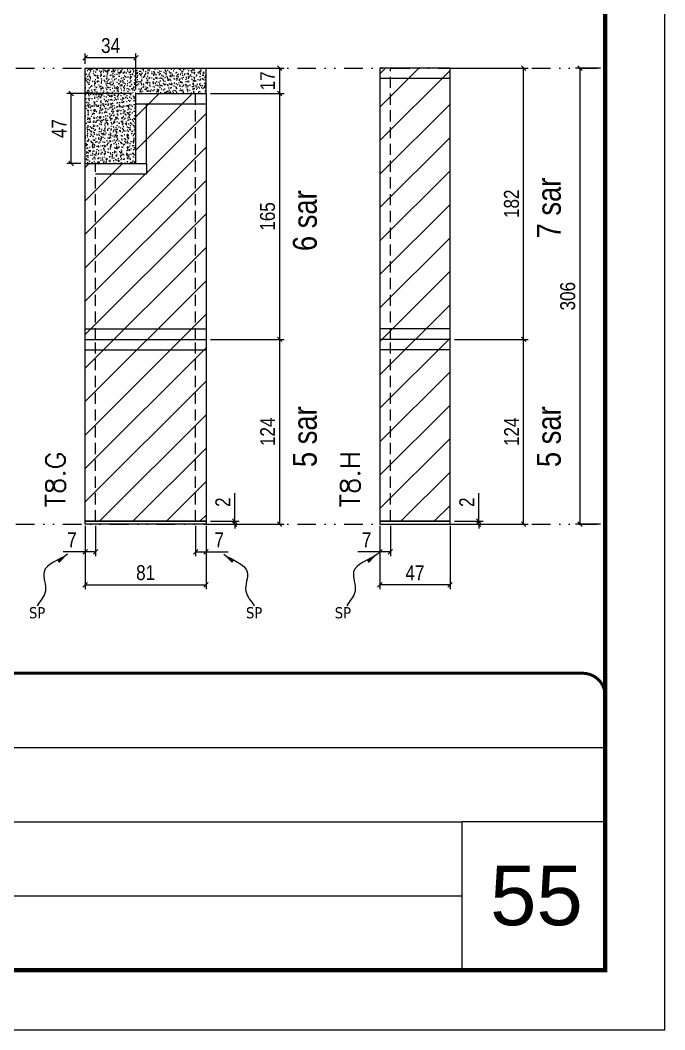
# Model space of a CAD drawing. Extents: x 14400 to 27878, y -21631 to 6985.
# Drawn here: x 18636 to 19068, y -8997 to -8319 of the extents above; entities that cross this region are included whole.
import ezdxf

# ---------------------------------------------------------------- set-up
doc = ezdxf.new("R2010")
doc.units = 0
for name, pattern in [('CONTINUO', [0]), ('DASHED', [0.75, 0.5, -0.25]), ('DIVIDE2', [0.625, 0.25, -0.125, 0, -0.125, 0, -0.125]), ('HIDDEN', [0.375, 0.25, -0.125])]:
    doc.linetypes.add(name, pattern=pattern)
for name, color, linetype, lineweight in [('CARIMBO', 255, 'Continuous', 9), ('Folhas', 255, 'Continuous', 9), ('Hachura', 251, 'Continuous', 9), ('SARRAFO DE PRESSAO', 251, 'DASHED', 9), ('Texto Seção', 7, 'Continuous', 15)]:
    doc.layers.add(name, color=color, linetype=linetype, lineweight=lineweight)
for name, color, linetype in [('COTA', 241, 'Continuous'), ('NOMENCLATURA', 7, 'Continuous'), ('Nível', 160, 'Continuous'), ('Painéis', 200, 'Continuous'), ('SARR_2.2x7', 40, 'Continuous'), ('texto', 7, 'Continuous')]:
    doc.layers.add(name, color=color, linetype=linetype)
doc.styles.add('ARIAL', font='arial.ttf')
doc.styles.add('ARIAL_NARROW', font='ARIALN.TTF', dxfattribs={"height": 0.2})
doc.styles.add('COTA TECNICA', font='techl___.ttf', dxfattribs={"height": 10})
doc.styles.add('COTA TECNICA-50', font='techl___.ttf', dxfattribs={"height": 10})
doc.styles.add('REGUA-120', font='ROMANS.shx', dxfattribs={"height": 15})
doc.styles.get("Standard").update_dxf_attribs({"font": 'arial.ttf'})
doc.dimstyles.new('COTA PAINEL-50', dxfattribs={"dimtxt": 10, "dimasz": 3, "dimexe": 3, "dimexo": 3, "dimgap": 3, "dimtad": 1, "dimdec": 1, "dimzin": 12, "dimdsep": 46, "dimtxsty": 'COTA TECNICA-50', "dimblk1": 'OBLIQUE', "dimblk2": 'OBLIQUE', "dimsah": 1, "dimcen": 0.9, "dimclrd": 4, "dimclre": 4, "dimclrt": 240, "dimadec": 1, "dimazin": 3, "dimtfac": 1, "dimtdec": 1, "dimtmove": 0, "dimatfit": 3, "dimfxl": 1, "dimtolj": 1, "dimtzin": 12, "dimarcsym": 0})
doc.dimstyles.new('PAINEL', dxfattribs={"dimtxt": 10, "dimasz": 3, "dimexe": 3, "dimexo": 3, "dimgap": 3, "dimtad": 1, "dimdec": 1, "dimzin": 12, "dimdsep": 46, "dimtxsty": 'COTA TECNICA', "dimblk1": 'OBLIQUE', "dimblk2": 'OBLIQUE', "dimsah": 1, "dimcen": 0.9, "dimclrd": 4, "dimclre": 4, "dimclrt": 240, "dimadec": 1, "dimazin": 3, "dimtfac": 1, "dimtdec": 1, "dimtmove": 0, "dimatfit": 3, "dimfxl": 1, "dimtolj": 1, "dimtzin": 12, "dimarcsym": 0})
doc.dimstyles.get("Standard").update_dxf_attribs({"dimtxt": 0.18, "dimasz": 0.18, "dimexe": 0.18, "dimexo": 0.0625, "dimgap": 0.09, "dimtad": 0, "dimtih": 1, "dimtoh": 1, "dimdec": 4, "dimzin": 0, "dimdsep": 46, "dimtxsty": 'Standard', "dimcen": 0.09, "dimadec": 0, "dimazin": 0, "dimtfac": 1, "dimtdec": 4, "dimtofl": 0, "dimtmove": 0, "dimatfit": 3, "dimfxl": 1, "dimtolj": 1, "dimtzin": 0, "dimarcsym": 0})

# ---------------------------------------------------------------- blocks, each defined once
blk = doc.blocks.new('9999999999')
at = {"color": 30, "linetype": 'CONTINUO'}
for p, q in [((98564.56, 34379.64), (99583.98, 34379.64)), ((98564.56, 34329.83), (99487.98, 34329.83)), ((99583.98, 34329.83), (99487.98, 34329.83)), ((99487.98, 34329.83), (99487.98, 34230.21)), ((98564.56, 34280.02), (99487.98, 34280.02))]:
    blk.add_line(p, q, dxfattribs=at)
at = {"color": 30, "linetype": 'CONTINUO', "const_width": 2}
blk.add_lwpolyline([(99583.98, 34230.21), (99583.98, 34414.45, 0.414214), (99568.98, 34429.45), (98228.98, 34429.45, 0.414214), (98213.98, 34414.45), (98213.98, 34245.21, 0.414214), (98228.98, 34230.21), (99583.98, 34230.21)], format="xyb", dxfattribs=at)
at = {"layer": 'Folhas'}
blk.add_lwpolyline([(98138.98, 34190.21), (99623.98, 34190.21), (99623.98, 35240.21), (98138.98, 35240.21)], close=True, dxfattribs=at)
at = {"layer": 'Folhas', "color": 30, "const_width": 3}
blk.add_lwpolyline([(98213.98, 34230.21), (99583.98, 34230.21), (99583.98, 35200.21), (98213.98, 35200.21)], close=True, dxfattribs=at)
blk = doc.blocks.new('_Oblique')
at = {"color": 0, "linetype": 'ByBlock', "lineweight": -2}
blk.add_line((-0.5, -0.5), (0.5, 0.5), dxfattribs=at)
blk = doc.blocks.new('*D2516')
at = {"layer": 'COTA', "color": 4, "lineweight": -2, "transparency": 16777216}
for p, q in [((19025.47, -8351.47), (19008.63, -8351.47)), ((19011.63, -8657.47), (19011.63, -8351.47)), ((19025.47, -8657.47), (19008.63, -8657.47))]:
    blk.add_line(p, q, dxfattribs=at)
at = {"layer": 'Defpoints', "color": 0, "transparency": 16777216}
for p in [(19011.63, -8351.47), (19028.47, -8351.47), (19028.47, -8657.47)]:
    blk.add_point(p, dxfattribs=at)
at = {"layer": 'COTA', "color": 4, "lineweight": -2, "transparency": 16777216, "xscale": 3, "yscale": 3, "zscale": 3}
for p, rotation in [((19011.63, -8351.47), 90), ((19011.63, -8657.47), 270)]:
    blk.add_blockref('_Oblique', p, dxfattribs=dict(at, rotation=rotation))
at = {"layer": 'COTA', "color": 240, "transparency": 16777216, "insert": (19003.41, -8504.47), "char_height": 10, "attachment_point": 5, "rotation": 90, "style": 'COTA TECNICA'}
blk.add_mtext('\\A1;306', dxfattribs=at)
blk = doc.blocks.new('*D2552')
at = {"layer": 'COTA', "color": 4, "lineweight": -2, "transparency": 16777216}
for p, q in [((18679.89, -8658.47), (18679.89, -8701.14)), ((18760.89, -8658.47), (18760.89, -8701.14)), ((18679.89, -8698.14), (18760.89, -8698.14))]:
    blk.add_line(p, q, dxfattribs=at)
at = {"layer": 'Defpoints', "color": 0, "transparency": 16777216}
for p in [(18679.89, -8655.47), (18760.89, -8655.47), (18760.89, -8698.14)]:
    blk.add_point(p, dxfattribs=at)
at = {"layer": 'COTA', "color": 4, "lineweight": -2, "transparency": 16777216, "xscale": 3, "yscale": 3, "zscale": 3, "rotation": 180}
blk.add_blockref('_Oblique', (18679.89, -8698.14), dxfattribs=at)
at = {"layer": 'COTA', "color": 4, "lineweight": -2, "transparency": 16777216, "xscale": 3, "yscale": 3, "zscale": 3}
blk.add_blockref('_Oblique', (18760.89, -8698.14), dxfattribs=at)
at = {"layer": 'COTA', "color": 240, "transparency": 16777216, "insert": (18720.39, -8690.05), "char_height": 10, "attachment_point": 5, "style": 'COTA TECNICA'}
blk.add_mtext('\\A1;81', dxfattribs=at)
blk = doc.blocks.new('*D2553')
at = {"layer": 'COTA', "color": 4, "lineweight": -2, "transparency": 16777216}
for p, q in [((18679.89, -8660.47), (18679.89, -8678.98)), ((18686.89, -8658.47), (18686.89, -8678.98)), ((18679.89, -8675.98), (18665.16, -8675.98)), ((18686.89, -8675.98), (18679.89, -8675.98))]:
    blk.add_line(p, q, dxfattribs=at)
at = {"layer": 'Defpoints', "color": 0, "transparency": 16777216}
for p in [(18679.89, -8657.47), (18686.89, -8655.47), (18679.89, -8675.98)]:
    blk.add_point(p, dxfattribs=at)
at = {"layer": 'COTA', "color": 4, "lineweight": -2, "transparency": 16777216, "xscale": 3, "yscale": 3, "zscale": 3, "rotation": 180}
blk.add_blockref('_Oblique', (18679.89, -8675.98), dxfattribs=at)
at = {"layer": 'COTA', "color": 4, "lineweight": -2, "transparency": 16777216, "xscale": 3, "yscale": 3, "zscale": 3}
blk.add_blockref('_Oblique', (18686.89, -8675.98), dxfattribs=at)
at = {"layer": 'COTA', "color": 240, "transparency": 16777216, "insert": (18671.03, -8667.9), "char_height": 10, "attachment_point": 5, "style": 'COTA TECNICA-50'}
blk.add_mtext('\\A1;7', dxfattribs=at)
blk = doc.blocks.new('*D2554')
at = {"layer": 'COTA', "color": 4, "lineweight": -2, "transparency": 16777216}
for p, q in [((18780.15, -8655.47), (18780.15, -8636.66)), ((18763.89, -8655.47), (18783.15, -8655.47)), ((18763.89, -8657.47), (18783.15, -8657.47)), ((18780.15, -8657.47), (18780.15, -8655.47)), ((18780.15, -8657.47), (18780.15, -8660.47))]:
    blk.add_line(p, q, dxfattribs=at)
at = {"layer": 'Defpoints', "color": 0, "transparency": 16777216}
for p in [(18760.89, -8655.47), (18760.89, -8657.47), (18780.15, -8657.47)]:
    blk.add_point(p, dxfattribs=at)
at = {"layer": 'COTA', "color": 4, "lineweight": -2, "transparency": 16777216, "xscale": 3, "yscale": 3, "zscale": 3}
for p, rotation in [((18780.15, -8655.47), 270), ((18780.15, -8657.47), 90)]:
    blk.add_blockref('_Oblique', p, dxfattribs=dict(at, rotation=rotation))
at = {"layer": 'COTA', "color": 240, "transparency": 16777216, "insert": (18772.15, -8642.72), "char_height": 10, "attachment_point": 5, "rotation": 90, "style": 'COTA TECNICA-50'}
blk.add_mtext('\\A1;2', dxfattribs=at)
blk = doc.blocks.new('*D2555')
at = {"layer": 'COTA', "color": 4, "linetype": 'ByBlock', "lineweight": -2, "transparency": 16777216}
for p, q in [((18763.89, -8533.47), (18813.26, -8533.47)), ((18810.26, -8657.47), (18810.26, -8533.47)), ((18763.89, -8657.47), (18813.26, -8657.47))]:
    blk.add_line(p, q, dxfattribs=at)
at = {"layer": 'Defpoints', "color": 0, "linetype": 'ByBlock', "transparency": 16777216}
for p in [(18760.89, -8533.47), (18810.26, -8533.47), (18760.89, -8657.47)]:
    blk.add_point(p, dxfattribs=at)
at = {"layer": 'COTA', "color": 4, "linetype": 'ByBlock', "lineweight": -2, "transparency": 16777216, "xscale": 3, "yscale": 3, "zscale": 3}
for p, rotation in [((18810.26, -8533.47), 90), ((18810.26, -8657.47), 270)]:
    blk.add_blockref('_Oblique', p, dxfattribs=dict(at, rotation=rotation))
at = {"layer": 'COTA', "color": 240, "linetype": 'ByBlock', "transparency": 16777216, "insert": (18802.19, -8595.47), "char_height": 10, "attachment_point": 5, "rotation": 90, "style": 'COTA TECNICA'}
blk.add_mtext('\\A1;124', dxfattribs=at)
blk = doc.blocks.new('*D2556')
at = {"layer": 'COTA', "color": 4, "linetype": 'ByBlock', "lineweight": -2, "transparency": 16777216}
for p, q in [((18763.89, -8533.47), (18813.26, -8533.47)), ((18810.26, -8657.47), (18810.26, -8533.47)), ((18763.89, -8657.47), (18813.26, -8657.47))]:
    blk.add_line(p, q, dxfattribs=at)
at = {"layer": 'Defpoints', "color": 0, "linetype": 'ByBlock', "transparency": 16777216}
for p in [(18760.89, -8533.47), (18810.26, -8533.47), (18760.89, -8657.47)]:
    blk.add_point(p, dxfattribs=at)
at = {"layer": 'COTA', "color": 4, "linetype": 'ByBlock', "lineweight": -2, "transparency": 16777216, "xscale": 3, "yscale": 3, "zscale": 3}
for p, rotation in [((18810.26, -8533.47), 90), ((18810.26, -8657.47), 270)]:
    blk.add_blockref('_Oblique', p, dxfattribs=dict(at, rotation=rotation))
at = {"layer": 'COTA', "color": 240, "linetype": 'ByBlock', "transparency": 16777216, "insert": (18802.19, -8595.47), "char_height": 10, "attachment_point": 5, "rotation": 90, "style": 'COTA TECNICA'}
blk.add_mtext('\\A1;124', dxfattribs=at)
blk = doc.blocks.new('*D2557')
at = {"layer": 'COTA', "color": 4, "lineweight": -2, "transparency": 16777216}
for p, q in [((18763.89, -8368.47), (18813.26, -8368.47)), ((18810.26, -8533.47), (18810.26, -8368.47)), ((18763.89, -8533.47), (18813.26, -8533.47))]:
    blk.add_line(p, q, dxfattribs=at)
at = {"layer": 'Defpoints', "color": 0, "transparency": 16777216}
for p in [(18760.89, -8368.47), (18810.26, -8368.47), (18760.89, -8533.47)]:
    blk.add_point(p, dxfattribs=at)
at = {"layer": 'COTA', "color": 4, "lineweight": -2, "transparency": 16777216, "xscale": 3, "yscale": 3, "zscale": 3}
for p, rotation in [((18810.26, -8368.47), 90), ((18810.26, -8533.47), 270)]:
    blk.add_blockref('_Oblique', p, dxfattribs=dict(at, rotation=rotation))
at = {"layer": 'COTA', "color": 240, "transparency": 16777216, "insert": (18802.15, -8450.97), "char_height": 10, "attachment_point": 5, "rotation": 90, "style": 'COTA TECNICA'}
blk.add_mtext('\\A1;165', dxfattribs=at)
blk = doc.blocks.new('*D2558')
at = {"layer": 'COTA', "color": 4, "lineweight": -2, "transparency": 16777216}
for p, q in [((18753.89, -8658.47), (18753.89, -8678.98)), ((18760.89, -8660.47), (18760.89, -8678.98)), ((18753.89, -8675.98), (18760.89, -8675.98)), ((18760.89, -8675.98), (18775.62, -8675.98))]:
    blk.add_line(p, q, dxfattribs=at)
at = {"layer": 'Defpoints', "color": 0, "transparency": 16777216}
for p in [(18753.89, -8655.47), (18760.89, -8657.47), (18760.89, -8675.98)]:
    blk.add_point(p, dxfattribs=at)
at = {"layer": 'COTA', "color": 4, "lineweight": -2, "transparency": 16777216, "xscale": 3, "yscale": 3, "zscale": 3, "rotation": 180}
blk.add_blockref('_Oblique', (18753.89, -8675.98), dxfattribs=at)
at = {"layer": 'COTA', "color": 4, "lineweight": -2, "transparency": 16777216, "xscale": 3, "yscale": 3, "zscale": 3}
blk.add_blockref('_Oblique', (18760.89, -8675.98), dxfattribs=at)
at = {"layer": 'COTA', "color": 240, "transparency": 16777216, "insert": (18769.76, -8667.9), "char_height": 10, "attachment_point": 5, "style": 'COTA TECNICA-50'}
blk.add_mtext('\\A1;7', dxfattribs=at)
blk = doc.blocks.new('*D2559')
at = {"layer": 'COTA', "color": 4, "lineweight": -2, "transparency": 16777216}
for p, q in [((18763.89, -8351.47), (18813.26, -8351.47)), ((18810.26, -8368.47), (18810.26, -8351.47)), ((18763.89, -8368.47), (18813.26, -8368.47))]:
    blk.add_line(p, q, dxfattribs=at)
at = {"layer": 'Defpoints', "color": 0, "transparency": 16777216}
for p in [(18760.89, -8351.47), (18810.26, -8351.47), (18760.89, -8368.47)]:
    blk.add_point(p, dxfattribs=at)
at = {"layer": 'COTA', "color": 4, "lineweight": -2, "transparency": 16777216, "xscale": 3, "yscale": 3, "zscale": 3}
for p, rotation in [((18810.26, -8351.47), 90), ((18810.26, -8368.47), 270)]:
    blk.add_blockref('_Oblique', p, dxfattribs=dict(at, rotation=rotation))
at = {"layer": 'COTA', "color": 240, "transparency": 16777216, "insert": (18802.19, -8359.97), "char_height": 10, "attachment_point": 5, "rotation": 90, "style": 'COTA TECNICA'}
blk.add_mtext('\\A1;17', dxfattribs=at)
blk = doc.blocks.new('*D2560')
at = {"layer": 'COTA', "color": 4, "lineweight": -2, "transparency": 16777216}
for p, q in [((18679.89, -8348.47), (18679.89, -8341.55)), ((18713.89, -8344.55), (18679.89, -8344.55)), ((18713.89, -8365.47), (18713.89, -8341.55))]:
    blk.add_line(p, q, dxfattribs=at)
at = {"layer": 'Defpoints', "color": 0, "transparency": 16777216}
for p in [(18679.89, -8344.55), (18679.89, -8351.47), (18713.89, -8368.47)]:
    blk.add_point(p, dxfattribs=at)
at = {"layer": 'COTA', "color": 4, "lineweight": -2, "transparency": 16777216, "xscale": 3, "yscale": 3, "zscale": 3, "rotation": 180}
blk.add_blockref('_Oblique', (18679.89, -8344.55), dxfattribs=at)
at = {"layer": 'COTA', "color": 4, "lineweight": -2, "transparency": 16777216, "xscale": 3, "yscale": 3, "zscale": 3}
blk.add_blockref('_Oblique', (18713.89, -8344.55), dxfattribs=at)
at = {"layer": 'COTA', "color": 240, "transparency": 16777216, "insert": (18696.89, -8336.34), "char_height": 10, "attachment_point": 5, "style": 'COTA TECNICA'}
blk.add_mtext('\\A1;34', dxfattribs=at)
blk = doc.blocks.new('*D2561')
at = {"layer": 'COTA', "color": 4, "lineweight": -2, "transparency": 16777216}
for p, q in [((18710.89, -8368.47), (18667.49, -8368.47)), ((18670.49, -8415.47), (18670.49, -8368.47)), ((18676.89, -8415.47), (18667.49, -8415.47))]:
    blk.add_line(p, q, dxfattribs=at)
at = {"layer": 'Defpoints', "color": 0, "transparency": 16777216}
for p in [(18670.49, -8368.47), (18713.89, -8368.47), (18679.89, -8415.47)]:
    blk.add_point(p, dxfattribs=at)
at = {"layer": 'COTA', "color": 4, "lineweight": -2, "transparency": 16777216, "xscale": 3, "yscale": 3, "zscale": 3}
for p, rotation in [((18670.49, -8368.47), 90), ((18670.49, -8415.47), 270)]:
    blk.add_blockref('_Oblique', p, dxfattribs=dict(at, rotation=rotation))
at = {"layer": 'COTA', "color": 240, "transparency": 16777216, "insert": (18662.41, -8391.97), "char_height": 10, "attachment_point": 5, "rotation": 90, "style": 'COTA TECNICA'}
blk.add_mtext('\\A1;47', dxfattribs=at)
blk = doc.blocks.new('*D2562')
at = {"layer": 'COTA', "color": 4, "lineweight": -2, "transparency": 16777216}
for p, q in [((18877.46, -8658.47), (18877.46, -8701.14)), ((18924.46, -8658.47), (18924.46, -8701.14)), ((18924.46, -8698.14), (18877.46, -8698.14))]:
    blk.add_line(p, q, dxfattribs=at)
at = {"layer": 'Defpoints', "color": 0, "transparency": 16777216}
for p in [(18877.46, -8655.47), (18924.46, -8655.47), (18877.46, -8698.14)]:
    blk.add_point(p, dxfattribs=at)
at = {"layer": 'COTA', "color": 4, "lineweight": -2, "transparency": 16777216, "xscale": 3, "yscale": 3, "zscale": 3, "rotation": 180}
blk.add_blockref('_Oblique', (18877.46, -8698.14), dxfattribs=at)
at = {"layer": 'COTA', "color": 4, "lineweight": -2, "transparency": 16777216, "xscale": 3, "yscale": 3, "zscale": 3}
blk.add_blockref('_Oblique', (18924.46, -8698.14), dxfattribs=at)
at = {"layer": 'COTA', "color": 240, "transparency": 16777216, "insert": (18900.96, -8690.07), "char_height": 10, "attachment_point": 5, "style": 'COTA TECNICA'}
blk.add_mtext('\\A1;47', dxfattribs=at)
blk = doc.blocks.new('*D2563')
at = {"layer": 'COTA', "color": 4, "lineweight": -2, "transparency": 16777216}
for p, q in [((18877.46, -8660.47), (18877.46, -8678.98)), ((18884.46, -8658.47), (18884.46, -8678.98)), ((18877.46, -8675.98), (18862.73, -8675.98)), ((18884.46, -8675.98), (18877.46, -8675.98))]:
    blk.add_line(p, q, dxfattribs=at)
at = {"layer": 'Defpoints', "color": 0, "transparency": 16777216}
for p in [(18877.46, -8657.47), (18884.46, -8655.47), (18877.46, -8675.98)]:
    blk.add_point(p, dxfattribs=at)
at = {"layer": 'COTA', "color": 4, "lineweight": -2, "transparency": 16777216, "xscale": 3, "yscale": 3, "zscale": 3, "rotation": 180}
blk.add_blockref('_Oblique', (18877.46, -8675.98), dxfattribs=at)
at = {"layer": 'COTA', "color": 4, "lineweight": -2, "transparency": 16777216, "xscale": 3, "yscale": 3, "zscale": 3}
blk.add_blockref('_Oblique', (18884.46, -8675.98), dxfattribs=at)
at = {"layer": 'COTA', "color": 240, "transparency": 16777216, "insert": (18868.6, -8667.9), "char_height": 10, "attachment_point": 5, "style": 'COTA TECNICA-50'}
blk.add_mtext('\\A1;7', dxfattribs=at)
blk = doc.blocks.new('*D2565')
at = {"layer": 'COTA', "color": 4, "linetype": 'ByBlock', "lineweight": -2, "transparency": 16777216}
for p, q in [((18927.46, -8533.47), (18976.83, -8533.47)), ((18973.83, -8657.47), (18973.83, -8533.47)), ((18927.46, -8657.47), (18976.83, -8657.47))]:
    blk.add_line(p, q, dxfattribs=at)
at = {"layer": 'Defpoints', "color": 0, "linetype": 'ByBlock', "transparency": 16777216}
for p in [(18924.46, -8533.47), (18973.83, -8533.47), (18924.46, -8657.47)]:
    blk.add_point(p, dxfattribs=at)
at = {"layer": 'COTA', "color": 4, "linetype": 'ByBlock', "lineweight": -2, "transparency": 16777216, "xscale": 3, "yscale": 3, "zscale": 3}
for p, rotation in [((18973.83, -8533.47), 90), ((18973.83, -8657.47), 270)]:
    blk.add_blockref('_Oblique', p, dxfattribs=dict(at, rotation=rotation))
at = {"layer": 'COTA', "color": 240, "linetype": 'ByBlock', "transparency": 16777216, "insert": (18965.76, -8595.47), "char_height": 10, "attachment_point": 5, "rotation": 90, "style": 'COTA TECNICA'}
blk.add_mtext('\\A1;124', dxfattribs=at)
blk = doc.blocks.new('*D2564')
at = {"layer": 'COTA', "color": 4, "lineweight": -2, "transparency": 16777216}
for p, q in [((18943.72, -8655.47), (18943.72, -8636.66)), ((18927.46, -8655.47), (18946.72, -8655.47)), ((18927.46, -8657.47), (18946.72, -8657.47)), ((18943.72, -8657.47), (18943.72, -8655.47)), ((18943.72, -8657.47), (18943.72, -8660.47))]:
    blk.add_line(p, q, dxfattribs=at)
at = {"layer": 'Defpoints', "color": 0, "transparency": 16777216}
for p in [(18924.46, -8655.47), (18924.46, -8657.47), (18943.72, -8657.47)]:
    blk.add_point(p, dxfattribs=at)
at = {"layer": 'COTA', "color": 4, "lineweight": -2, "transparency": 16777216, "xscale": 3, "yscale": 3, "zscale": 3}
for p, rotation in [((18943.72, -8655.47), 270), ((18943.72, -8657.47), 90)]:
    blk.add_blockref('_Oblique', p, dxfattribs=dict(at, rotation=rotation))
at = {"layer": 'COTA', "color": 240, "transparency": 16777216, "insert": (18935.72, -8642.72), "char_height": 10, "attachment_point": 5, "rotation": 90, "style": 'COTA TECNICA-50'}
blk.add_mtext('\\A1;2', dxfattribs=at)
blk = doc.blocks.new('*D2566')
at = {"layer": 'COTA', "color": 4, "linetype": 'ByBlock', "lineweight": -2, "transparency": 16777216}
for p, q in [((18927.46, -8533.47), (18976.83, -8533.47)), ((18973.83, -8657.47), (18973.83, -8533.47)), ((18927.46, -8657.47), (18976.83, -8657.47))]:
    blk.add_line(p, q, dxfattribs=at)
at = {"layer": 'Defpoints', "color": 0, "linetype": 'ByBlock', "transparency": 16777216}
for p in [(18924.46, -8533.47), (18973.83, -8533.47), (18924.46, -8657.47)]:
    blk.add_point(p, dxfattribs=at)
at = {"layer": 'COTA', "color": 4, "linetype": 'ByBlock', "lineweight": -2, "transparency": 16777216, "xscale": 3, "yscale": 3, "zscale": 3}
for p, rotation in [((18973.83, -8533.47), 90), ((18973.83, -8657.47), 270)]:
    blk.add_blockref('_Oblique', p, dxfattribs=dict(at, rotation=rotation))
at = {"layer": 'COTA', "color": 240, "linetype": 'ByBlock', "transparency": 16777216, "insert": (18965.76, -8595.47), "char_height": 10, "attachment_point": 5, "rotation": 90, "style": 'COTA TECNICA'}
blk.add_mtext('\\A1;124', dxfattribs=at)
blk = doc.blocks.new('*D2567')
at = {"layer": 'COTA', "color": 4, "lineweight": -2, "transparency": 16777216}
for p, q in [((18927.46, -8351.47), (18976.83, -8351.47)), ((18973.83, -8533.47), (18973.83, -8351.47)), ((18927.46, -8533.47), (18976.83, -8533.47))]:
    blk.add_line(p, q, dxfattribs=at)
at = {"layer": 'Defpoints', "color": 0, "transparency": 16777216}
for p in [(18924.46, -8351.47), (18973.83, -8351.47), (18924.46, -8533.47)]:
    blk.add_point(p, dxfattribs=at)
at = {"layer": 'COTA', "color": 4, "lineweight": -2, "transparency": 16777216, "xscale": 3, "yscale": 3, "zscale": 3}
for p, rotation in [((18973.83, -8351.47), 90), ((18973.83, -8533.47), 270)]:
    blk.add_blockref('_Oblique', p, dxfattribs=dict(at, rotation=rotation))
at = {"layer": 'COTA', "color": 240, "transparency": 16777216, "insert": (18965.73, -8442.47), "char_height": 10, "attachment_point": 5, "rotation": 90, "style": 'COTA TECNICA'}
blk.add_mtext('\\A1;182', dxfattribs=at)

msp = doc.modelspace()

# ---------------------------------------------------------------- hatches: boundary and pattern name
at = {"layer": 'COTA'}
h = msp.add_hatch(dxfattribs=at)
h.set_pattern_fill('AR-CONC', color=256, scale=0.03)
h.set_pattern_definition([(50, (-1690.168, 0), (5.4655401, -0.4781726), [0.5715, -6.2865]), (355, (-1690.168, 0), (-1.0573026, 5.7317054), [0.4572, -5.0292175]), (100.451445, (-1689.7127, -0.04), (4.4082374, 5.2535326), [0.4857003, -5.3427073]), (46.1842, (-1690.168, 1.524), (8.1323712, -1.2612698), [0.85725, -9.42975]), (96.635558, (-1689.4904, 1.419), (7.122124, 7.4227837), [0.7285507, -8.0140682]), (351.18415, (-1690.168, 1.524), (7.122124, 7.4227837), [0.685799, -7.543792]), (21, (-1689.406, 1.143), (4.5484317, -3.0679559), [0.5715, -6.2865]), (326, (-1689.406, 1.143), (1.8540609, 5.525639), [0.4572, -5.0292]), (71.451445, (-1689.027, 0.8873), (6.4024926, 2.4576831), [0.4857003, -5.3426981]), (37.5, (-1690.1681, 0), (0.0926581, 2.53665117), [0, -4.96824, 0, -5.1054, 0, -5.04825]), (7.5, (-1690.1681, 0), (2.00458988, 3.00541724), [0, -2.91084, 0, -4.85394, 0, -1.92405]), (327.5, (-1691.8674, 0), (4.06771786, -0.17186232), [0, -1.905, 0, -5.9436, 0, -7.8867]), (317.5, (-1692.6294, 0), (4.44387544, 0.76279473), [0, -2.4765, 0, -3.94716, 0, -5.6007])])
h.paths.add_polyline_path([(18713.892, -8368.466), (18760.892, -8368.466), (18760.892, -8351.466), (18679.892, -8351.466), (18679.892, -8415.466), (18713.892, -8415.466)])
at = {"layer": 'Hachura'}
h = msp.add_hatch(dxfattribs=at)
h.set_pattern_fill('ANSI31', color=256, scale=5)
h.paths.add_polyline_path([(17772.173, -8533.466), (17720.173, -8533.466), (17720.173, -8655.466), (17772.173, -8655.466)])
h.paths.add_polyline_path([(17772.173, -8415.466), (17720.173, -8415.466), (17720.173, -8533.466), (17772.173, -8533.466)])
h.paths.add_polyline_path([(17983.265, -8415.366), (17979.767, -8415.366), (17979.767, -8351.466), (17897.265, -8351.466), (17897.265, -8533.466), (17983.265, -8533.466)])
h.paths.add_polyline_path([(17983.265, -8533.466), (17897.265, -8533.466), (17897.265, -8655.466), (17983.265, -8655.466)])
h.paths.add_polyline_path([(18125.249, -8415.466), (18106.249, -8415.466), (18106.249, -8655.466), (18125.249, -8655.466)])
h.paths.add_polyline_path([(18242.07, -8368.466), (18227.07, -8368.466), (18227.07, -8411.466), (18242.07, -8411.466)])
h.paths.add_polyline_path([(18242.07, -8411.466), (18227.07, -8411.466), (18227.07, -8655.466), (18242.07, -8655.466)])
h.paths.add_polyline_path([(18383.55, -8415.466), (18340.55, -8415.466), (18340.55, -8533.466), (18383.55, -8533.466)])
h.paths.add_polyline_path([(18383.55, -8533.466), (18340.55, -8533.466), (18340.55, -8655.466), (18383.55, -8655.466)])
h.paths.add_polyline_path([(18555.386, -8533.466), (18508.386, -8533.466), (18508.386, -8655.466), (18555.386, -8655.466)])
h.paths.add_polyline_path([(18555.386, -8351.466), (18508.386, -8351.466), (18508.386, -8533.466), (18555.386, -8533.466)])
h.paths.add_polyline_path([(18760.892, -8368.466), (18713.892, -8368.466), (18713.892, -8415.466), (18679.892, -8415.466), (18679.892, -8533.466), (18760.892, -8533.466)])
h.paths.add_polyline_path([(18760.892, -8533.466), (18679.892, -8533.466), (18679.892, -8655.466), (18760.892, -8655.466)])
h.paths.add_polyline_path([(18924.462, -8533.466), (18877.462, -8533.466), (18877.462, -8655.466), (18924.462, -8655.466)])
h.paths.add_polyline_path([(18924.462, -8351.466), (18877.462, -8351.466), (18877.462, -8533.466), (18924.462, -8533.466)])

# ---------------------------------------------------------------- linework, layer by layer
at = {"layer": 'COTA'}
for p, q in [((18679.892, -8415.466), (18679.892, -8351.466)), ((18679.892, -8351.466), (18760.892, -8351.466)), ((18760.892, -8368.466), (18760.892, -8351.466)), ((18713.892, -8415.466), (18720.892, -8415.466)), ((18720.892, -8415.466), (18720.892, -8422.466))]:
    msp.add_line(p, q, dxfattribs=at)
at = {"layer": 'Nível', "color": 4, "linetype": 'DIVIDE2', "ltscale": 50}
for p, q in [((17658.467, -8351.466), (19028.467, -8351.466)), ((17658.467, -8657.466), (19028.467, -8657.466))]:
    msp.add_line(p, q, dxfattribs=at)
at = {"layer": 'Painéis'}
for p, q in [((18877.462, -8351.466), (18877.462, -8655.466)), ((18924.462, -8351.466), (18877.462, -8351.466)), ((18924.462, -8655.466), (18924.462, -8351.466)), ((18713.892, -8415.466), (18713.892, -8368.466)), ((18713.892, -8368.466), (18760.892, -8368.466)), ((18760.892, -8368.466), (18760.892, -8655.466)), ((18679.892, -8655.466), (18679.892, -8415.466)), ((18679.892, -8415.466), (18713.892, -8415.466)), ((18679.892, -8533.466), (18760.892, -8533.466)), ((18924.462, -8533.466), (18877.462, -8533.466)), ((18760.892, -8655.466), (18679.892, -8655.466)), ((18877.462, -8655.466), (18924.462, -8655.466))]:
    msp.add_line(p, q, dxfattribs=at)
for points in [[(18679.892, -8655.466), (18760.892, -8655.466), (18760.892, -8657.466), (18679.892, -8657.466)], [(18924.462, -8655.466), (18877.462, -8655.466), (18877.462, -8657.466), (18924.462, -8657.466)]]:
    msp.add_lwpolyline(points, close=True, dxfattribs=at)
at = {"layer": 'SARR_2.2x7', "linetype": 'HIDDEN', "ltscale": 30}
for p, q in [((18884.462, -8533.466), (18884.462, -8351.466)), ((18753.892, -8533.466), (18753.892, -8368.466)), ((18686.892, -8533.466), (18686.892, -8415.466)), ((18686.892, -8655.466), (18686.892, -8533.466)), ((18753.892, -8655.466), (18753.892, -8533.466)), ((18884.462, -8655.466), (18884.462, -8533.466))]:
    msp.add_line(p, q, dxfattribs=at)
at = {"layer": 'SARR_2.2x7'}
for p, q in [((18924.462, -8358.466), (18877.462, -8358.466)), ((18713.892, -8375.466), (18760.892, -8375.466)), ((18720.892, -8415.466), (18720.892, -8375.466)), ((18686.892, -8422.466), (18720.892, -8422.466)), ((18679.892, -8526.466), (18760.892, -8526.466)), ((18924.462, -8526.466), (18877.462, -8526.466)), ((18679.892, -8540.466), (18760.892, -8540.466)), ((18924.462, -8540.466), (18877.462, -8540.466))]:
    msp.add_line(p, q, dxfattribs=at)

# ---------------------------------------------------------------- block references
at = {"layer": 'SARRAFO DE PRESSAO', "color": 6, "linetype": 'ByBlock'}
msp.add_blockref('9999999999', (-80555.511, -43186.954), dxfattribs=at)

# ---------------------------------------------------------------- texts
at = {"layer": 'CARIMBO', "style": 'ARIAL'}
msp.add_text('55', height=40, dxfattribs=at).set_placement((18951.328, -8926.605))
at = {"layer": 'NOMENCLATURA', "style": 'ARIAL_NARROW'}
for s, p in [('7 sar', (18998.705, -8465.691)), ('6 sar', (18835.135, -8474.191)), ('5 sar', (18835.135, -8619.142)), ('5 sar', (18998.705, -8619.142))]:
    msp.add_text(s, height=16, rotation=90, dxfattribs=at).set_placement(p)
at = {"layer": 'texto', "color": 0, "char_height": 7.5, "attachment_point": 5}
for insert in [(18647.644, -8716.957), (18793.139, -8716.957), (18852.685, -8716.957)]:
    msp.add_mtext('{\\fTahoma|b0|i0|c0|p34;\\C4;SP}', dxfattribs=dict(at, insert=insert))
at = {"layer": 'Texto Seção', "char_height": 13, "width": 285.32988, "attachment_point": 7, "rotation": 90, "style": 'REGUA-120'}
for s, insert in [('T8.G', (18666.421, -8646.215)), ('T8.H', (18863.992, -8646.215))]:
    msp.add_mtext(s, dxfattribs=dict(at, insert=insert))

# ---------------------------------------------------------------- dimensions: what is measured, and where the dimension line sits
at = {"layer": 'COTA'}
dim = msp.add_linear_dim(base=(18679.892, -8344.555), p1=(18713.892, -8368.466), p2=(18679.892, -8351.466), dimstyle='PAINEL', dxfattribs=at)
dim.commit()
dim.dimension.update_dxf_attribs({"geometry": '*D2560', "text_midpoint": (18696.892, -8336.335)})
for base, p1, p2, angle, dimstyle, picture, middle in [((18810.259, -8351.466), (18760.892, -8368.466), (18760.892, -8351.466), 90, 'PAINEL', '*D2559', (18802.186, -8359.966)), ((18973.83, -8351.466), (18924.462, -8533.466), (18924.462, -8351.466), 90, 'PAINEL', '*D2567', (18965.735, -8442.466)), ((19011.632, -8351.466), (19028.467, -8657.466), (19028.467, -8351.466), 90, 'PAINEL', '*D2516', (19003.413, -8504.466)), ((18670.485, -8368.466), (18679.892, -8415.466), (18713.892, -8368.466), 90, 'PAINEL', '*D2561', (18662.412, -8391.966)), ((18810.259, -8368.466), (18760.892, -8533.466), (18760.892, -8368.466), 90, 'PAINEL', '*D2557', (18802.149, -8450.966)), ((18679.892, -8675.976), (18686.892, -8655.466), (18679.892, -8657.466), 180, 'COTA PAINEL-50', '*D2553', (18671.026, -8667.903)), ((18760.892, -8675.976), (18753.892, -8655.466), (18760.892, -8657.466), 0, 'COTA PAINEL-50', '*D2558', (18769.757, -8667.903)), ((18877.462, -8675.976), (18884.462, -8655.466), (18877.462, -8657.466), 180, 'COTA PAINEL-50', '*D2563', (18868.597, -8667.903))]:
    dim = msp.add_linear_dim(base=base, p1=p1, p2=p2, angle=angle, dimstyle=dimstyle, dxfattribs=at)
    dim.commit()
    dim.dimension.update_dxf_attribs({"geometry": picture, "text_midpoint": middle})
at = {"layer": 'COTA', "linetype": 'ByBlock'}
for p1, p2, picture, middle in [((18760.892, -8657.466), (18760.892, -8533.466), '*D2555', (18802.186, -8595.466)), ((18760.892, -8657.466), (18760.892, -8533.466), '*D2556', (18802.186, -8595.466)), ((18924.462, -8657.466), (18924.462, -8533.466), '*D2565', (18965.757, -8595.466)), ((18924.462, -8657.466), (18924.462, -8533.466), '*D2566', (18965.757, -8595.466))]:
    dim = msp.add_aligned_dim(p1=p1, p2=p2, distance=-49.367, dimstyle='PAINEL', dxfattribs=at)
    dim.commit()
    dim.dimension.update_dxf_attribs({"geometry": picture, "text_midpoint": middle})
at = {"layer": 'COTA'}
for base, p1, p2, picture, middle in [((18780.15, -8657.466), (18760.892, -8655.466), (18760.892, -8657.466), '*D2554', (18780.15, -8642.719)), ((18943.721, -8657.466), (18924.462, -8655.466), (18924.462, -8657.466), '*D2564', (18943.721, -8642.719))]:
    dim = msp.add_linear_dim(base=base, p1=p1, p2=p2, angle=90, dimstyle='COTA PAINEL-50', dxfattribs=at)
    dim.commit()
    dim.dimension.update_dxf_attribs({"geometry": picture, "text_midpoint": middle, "dimtype": 160})
dim = msp.add_linear_dim(base=(18760.892, -8698.144), p1=(18679.892, -8655.466), p2=(18760.892, -8655.466), dimstyle='PAINEL', override={"dimarcsym": 2}, dxfattribs=at)
dim.commit()
dim.dimension.update_dxf_attribs({"geometry": '*D2552', "text_midpoint": (18720.392, -8690.049)})
dim = msp.add_linear_dim(base=(18877.462, -8698.144), p1=(18924.462, -8655.466), p2=(18877.462, -8655.466), angle=180, dimstyle='PAINEL', override={"dimarcsym": 2}, dxfattribs=at)
dim.commit()
dim.dimension.update_dxf_attribs({"geometry": '*D2562', "text_midpoint": (18900.962, -8690.071)})

# ---------------------------------------------------------------- leaders
at = {"layer": 'COTA', "path_type": 1}
for points in [[(18668.063, -8677.647), (18652.277, -8689.482), (18653.202, -8702.488), (18647.65, -8712.27)], [(18772.721, -8677.647), (18788.506, -8689.482), (18787.581, -8702.488), (18793.133, -8712.27)], [(18875.633, -8677.647), (18859.848, -8689.482), (18860.773, -8702.488), (18855.221, -8712.27)]]:
    msp.add_leader(points, dimstyle='Standard', override={"dimasz": 8}, dxfattribs=at)

doc.saveas('drawing.dxf')
